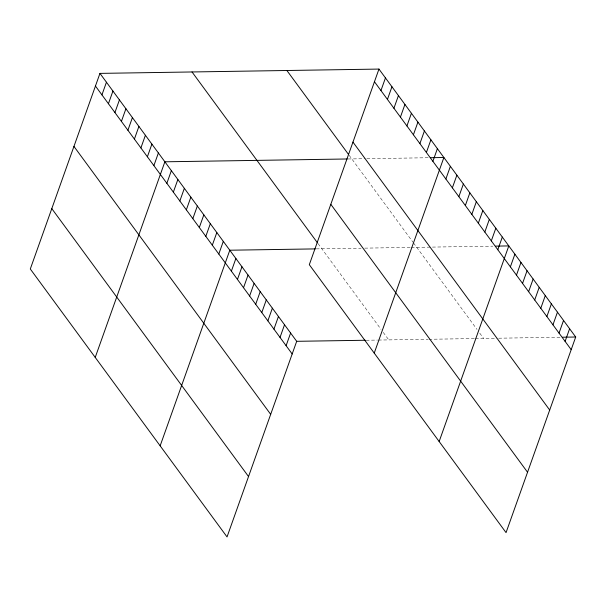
<?xml version="1.0" encoding="UTF-8"?>
<svg xmlns="http://www.w3.org/2000/svg" width="606" height="606" viewBox="0 0 606 606"><rect width="100%" height="100%" fill="white"/><g stroke="black" fill="none" stroke-linecap="round" stroke-linejoin="round"><path stroke-width="0.45" stroke-dasharray="3.03 2.27" d="M348.162 158.977L364.964 158.711M366.842 158.681L428.851 157.727M316.234 248.884L361.093 248.195M364.744 248.134L410.353 247.43M411.262 247.422L492.837 246.157M366.213 340.246L377.493 340.072M378.432 340.057L427.987 339.292M428.897 339.277L474.506 338.572M475.415 338.557L496.784 338.231M498.662 338.201L560.671 337.239M349.109 155.234L412.951 242.173M413.489 242.915L476.99 329.399M479.755 333.164L483.626 338.428M318.089 243.642L381.022 329.353M383.234 332.368L388.764 339.898"/><path stroke-width="0.91" d="M99.952 73.387L30.3 268.988L227.038 536.924L296.69 341.314L99.952 73.387L378.962 69.076L575.7 337.012L506.048 532.613L309.31 264.686L378.962 69.076M101.937 94.884L106.444 82.227M108.429 103.724L112.936 91.067M114.92 112.564L119.427 99.907M121.412 121.405L125.919 108.754M127.911 130.252L132.411 117.594M134.403 139.092L138.903 126.434M140.895 147.932L145.402 135.274M147.387 156.772L151.894 144.122M153.879 165.612L158.386 152.962M95.225 357.411L164.877 161.802L347.253 158.984M166.862 183.3L171.369 170.642M173.354 192.14L177.861 179.49M179.846 200.98L184.353 188.33M186.337 209.827L190.845 197.17M192.829 218.668L197.336 206.01M199.321 227.508L203.828 214.85M205.82 236.348L210.32 223.697M212.312 245.195L216.819 232.537M218.804 254.035L223.311 241.377M160.151 445.827L229.803 250.217L315.294 248.899M231.378 271.155L235.878 258.504M237.454 279.442L241.961 266.784M243.536 287.721L248.043 275.063M249.619 296.001L254.126 283.343M255.702 304.28L260.209 291.63M261.784 312.567L266.284 299.909M267.86 320.847L272.367 308.189M273.942 329.126L278.449 316.476M280.025 337.406L284.532 324.755M286.108 345.693L290.615 333.035M380.947 90.574L385.454 77.916M387.439 99.414L391.946 86.764M393.93 108.254L398.437 95.604M400.422 117.102L404.929 104.444M406.914 125.942L411.421 113.284M413.406 134.782L417.913 122.132M419.897 143.622L424.405 130.972M426.389 152.47L430.896 139.812M432.889 161.31L437.388 148.652M374.235 353.101L443.887 157.492L430.73 157.696M445.872 178.99L450.379 166.339M452.364 187.837L456.871 175.179M458.856 196.677L463.363 184.019M465.347 205.517L469.855 192.859M471.839 214.357L476.346 201.707M478.331 223.197L482.838 210.547M484.823 232.045L489.33 219.387M491.315 240.885L495.822 228.227M497.806 249.725L502.313 237.075M439.153 441.516L508.805 245.915L495.655 246.119M510.381 266.852L514.888 254.194M516.463 275.132L520.971 262.474M522.546 283.411L527.053 270.761M528.629 291.691L533.136 279.04M534.704 299.978L539.211 287.32M540.787 308.257L545.294 295.599M546.87 316.537L551.377 303.886M552.952 324.824L557.459 312.166M559.035 333.103L563.535 320.445M565.11 341.383L569.617 328.725M296.69 341.314L365.274 340.261M562.55 337.216L575.7 337.012M374.455 81.734L571.193 349.662M352.957 142.107L549.695 410.035M286.888 70.501L348.564 154.492M330.808 204.313L527.546 472.241M192.026 71.962L317.544 242.908M95.445 86.037L292.183 353.972M73.947 146.417L270.685 414.345M51.798 208.615L248.536 476.551"/></g></svg>
